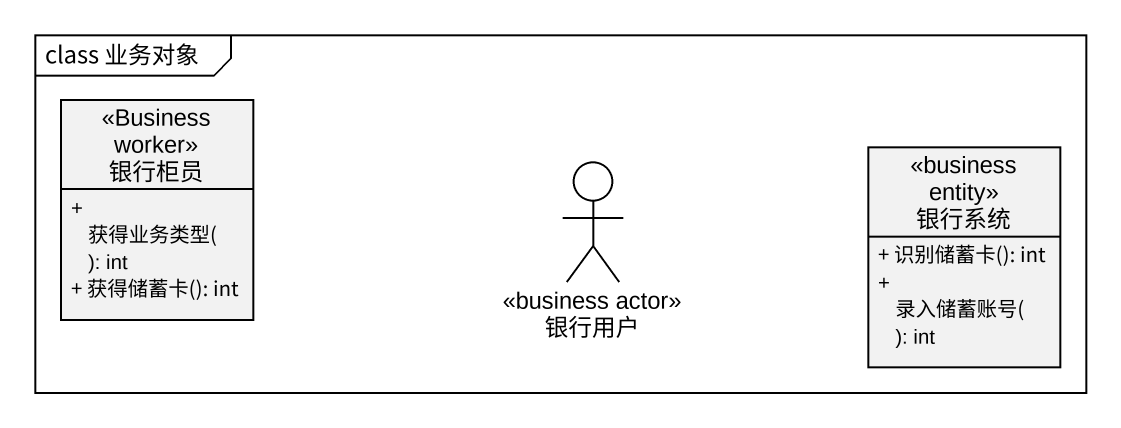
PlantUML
@startuml
mainframe class 业务对象
allowmixing
hide circle
hide empty members
skinparam classAttributeIconSize 0
class 银行柜员 <<Business worker>> {
  + 获得业务类型(): int
  + 获得储蓄卡(): int
}
actor 银行用户 <<business actor>>
class 银行系统 <<business entity>> {
  + 识别储蓄卡(): int
  + 录入储蓄账号(): int
}
@enduml
